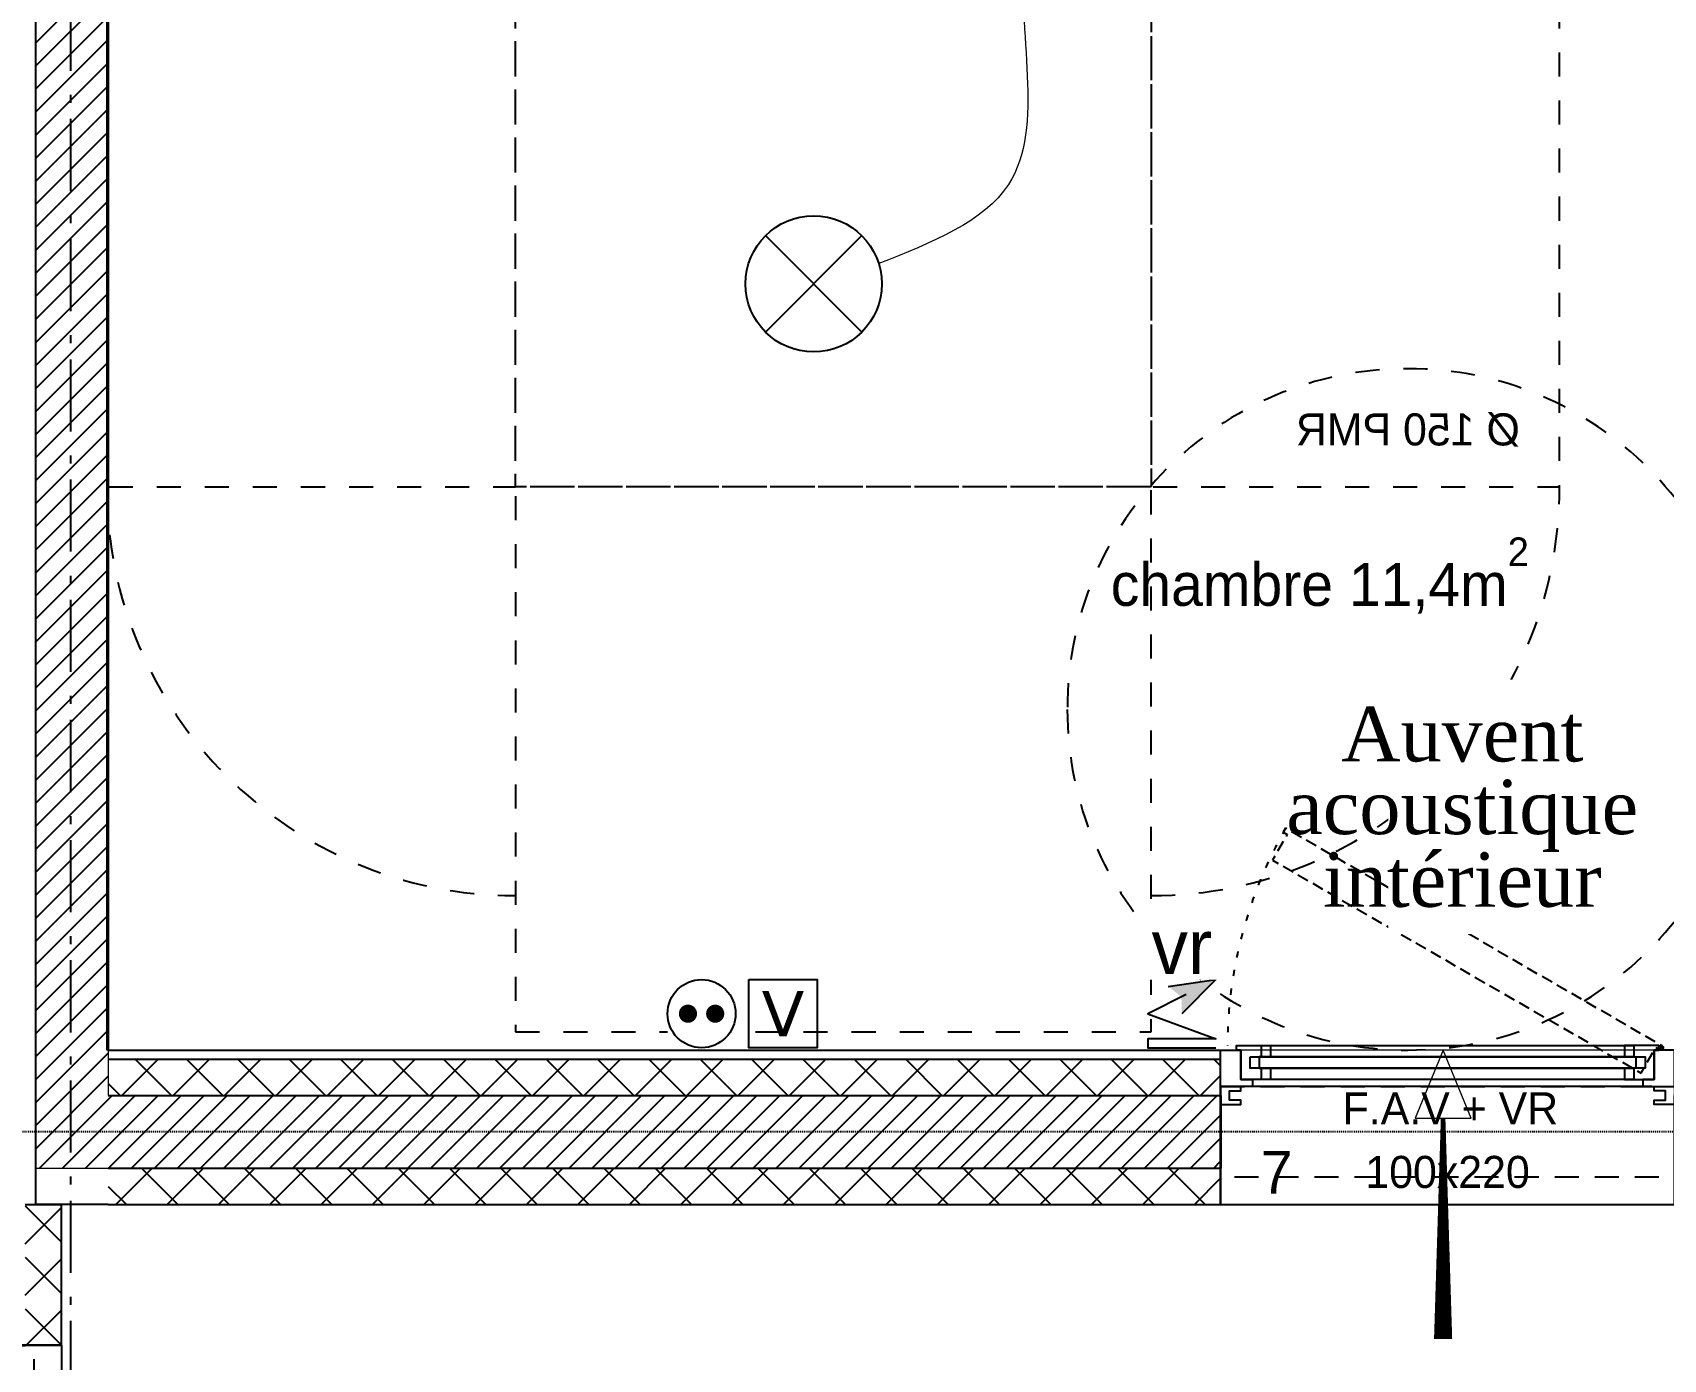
# Model space of a CAD drawing. Header units: centimetres. Extents: x 2191 to 12545, y -680 to 18662.
# Drawn here: x 9812.1 to 10171.3, y 3483.3 to 3775.4 of the extents above; entities that cross this region are included whole.
import ezdxf

# ---------------------------------------------------------------- set-up
doc = ezdxf.new("R2010")
doc.units = ezdxf.units.CM
for name, pattern in [('Style de ligne -1', [0.41664, 0.20828, -0.20836]), ('Style de ligne -14', [0.147638, 0.098425, -0.049213]), ('Style de ligne -17', [0.347222, 0.20828, -0.138942]), ('Style de ligne -18', [0.164042, 0.054681, -0.109361]), ('Style de ligne -5', [0.20828, 0.069425, -0.138855]), ('Style de ligne -6', [1.04164, 0.625, -0.20828, 0.06943, -0.13893]), ('VW-01', [0.41656, 0.20828, -0.20828])]:
    doc.linetypes.add(name, pattern=pattern)
for name, color, linetype in [('B Aménagement intérieur', 252, 'Continuous'), ('B GÈnÈral_Hatch', 252, 'Continuous'), ('B Général', 252, 'Continuous'), ('C ANNOTATIONS-axes horizontaux', 252, 'Style de ligne -1'), ('C ANNOTATIONS-niveaux', 252, 'Continuous'), ('C ANNOTATIONS-PMR', 252, 'Style de ligne -5'), ('C ANNOTATIONS-prestations', 252, 'Continuous'), ('C ANNOTATIONS-texte', 252, 'Continuous'), ('D SURFACES-shab', 252, 'Continuous'), ('prlm-VMC', 93, 'Continuous')]:
    doc.layers.add(name, color=color, linetype=linetype)
doc.layers.add('prlm-ELEC-CFA', color=1, linetype='Continuous', lineweight=25)
doc.layers.add('prlm-ELEC-CFO', color=1, linetype='Continuous', lineweight=25)
doc.styles.add('Eurostile', font='Eurosti.TTF')
doc.styles.add('Eurostile (bold)', font='Eurostib.TTF')
doc.styles.add('Eurostile (italic)', font='Eurostib.TTF')
doc.styles.add('prlm-elec-cfo', font='comic.ttf', dxfattribs={"height": 12})
doc.styles.add('prlm-vmc', font='pala.ttf', dxfattribs={"height": 14})
doc.styles.get("Standard").update_dxf_attribs({"font": 'isocp.shx', "height": 15})
pattern_1 = [(-45, (0, 0), (5.656854, 5.656854), []), (45, (0, 0), (5.656854, -5.656854), [])]
pattern_2 = [(45, (0, 0), (2.4253472, -2.6458333), [])]

# ---------------------------------------------------------------- blocks, each defined once
blk = doc.blocks.new('B 70.Groupe-3-1')
at = {"layer": 'B Général', "linetype": 'VW-01', "ltscale": 25.4}
blk.add_line((70, -114.99), (-70, -80.35), dxfattribs=at)
at = {"layer": 'B Général', "linetype": 'VW-01', "ltscale": 25.4, "flags": 128}
for points in [[(-70, 35), (70, 35), (70, -155), (-70, -155)], [(-70, -114.99), (70, -114.99), (70, -155), (-70, -155)]]:
    blk.add_lwpolyline(points, close=True, dxfattribs=at)
blk = doc.blocks.new('B 70.Lit 140.190_PMR 2')
at = {"layer": 'B Général', "linetype": 'VW-01', "ltscale": 25.4, "flags": 128}
for points in [[(70, 155), (-70, 155), (-70, 35), (70, 35)], [(-70, -155), (-70, 35), (-160, 35), (-160, -155)], [(160, -155), (160, 35), (70, 35), (70, -155)]]:
    blk.add_lwpolyline(points, close=True, dxfattribs=at)
at = {"layer": 'B Général', "linetype": 'VW-01', "ltscale": 25.4}
for centre, start, end in [((-70, 35), 90, 180), ((70, 35), 0, 90)]:
    blk.add_arc(centre, 90, start, end, dxfattribs=at)
at = {"layer": 'B Général'}
blk.add_blockref('B 70.Groupe-3-1', (0, 0), dxfattribs=at)
blk = doc.blocks.new('B 70.Rond 150_PMR')
at = {"layer": 'B Général', "linetype": 'VW-01', "ltscale": 25.4}
blk.add_circle((0, 0), 75, dxfattribs=at)
at = {"layer": 'B Général', "insert": (-61.5, 0), "char_height": 7.059, "attachment_point": 5, "rotation": 90, "line_spacing_factor": 0.894142, "style": 'Eurostile (italic)'}
blk.add_mtext('Ø 150 PMR', dxfattribs=at)
blk = doc.blocks.new('B 70.T2 S307 (2D)')
at = {"layer": 'D SURFACES-shab', "lineweight": 18, "flags": 128}
blk.add_lwpolyline([(-361.57, 291.52), (-361.57, -22.48), (-0.43, -22.48), (-0.43, 34.39), (-0.43, 34.39), (-0.43, 291.52)], close=True, dxfattribs=at)
at = {"layer": 'B Général', "xscale": -1}
blk.add_blockref('B 70.Lit 140.190_PMR 2', (-201.57, 132.52), dxfattribs=at)
at = {"layer": 'C ANNOTATIONS-PMR', "ltscale": 25.4, "rotation": 90}
blk.add_blockref('B 70.Rond 150_PMR', (-75, 216.52), dxfattribs=at)
blk = doc.blocks.new('B 70.F 100x220 (all. vitrée fixe) + VR')
at = {"layer": 'B Général'}
blk.add_line((45, 9), (-45, 9), dxfattribs=at)
at = {"layer": 'B Général', "linetype": 'Continuous', "lineweight": 35}
for p, q in [((-50, 7), (-50, -9)), ((50, 7), (50, -9))]:
    blk.add_line(p, q, dxfattribs=at)
at = {"layer": 'B Général', "linetype": 'Style de ligne -14', "ltscale": 25.4, "flags": 128}
blk.add_lwpolyline([(-35.69, 65.82), (-36.19, 64.95), (-35.32, 64.45), (-38.57, 58.82), (42.63, 11.94), (45.88, 17.57), (46.75, 17.07), (47.25, 17.93)], close=True, dxfattribs=at)
at = {"layer": 'B Général', "linetype": 'Continuous', "flags": 128}
for points in [[(-39, 15.5), (-41.5, 15.5), (-41.5, 13), (-39, 13), (-39, 10.5), (-45.5, 10.5), (-45.5, 17), (-46.5, 17), (-46.5, 18), (-39, 18)], [(39, 15.5), (41.5, 15.5), (41.5, 13), (39, 13), (39, 10.5), (45.5, 10.5), (45.5, 17), (46.5, 17), (46.5, 18), (39, 18)]]:
    blk.add_lwpolyline(points, close=True, dxfattribs=at)
at = {"layer": 'B Général', "flags": 128}
for points in [[(-41, 18), (41, 18), (41, 15.5), (-41, 15.5)], [(-43, 10.5), (-43, 9), (-50, 9), (-50, 17), (-45.5, 17), (-45.5, 10.5)], [(-43.5, 15.5), (43.5, 15.5), (43.5, 13), (-43.5, 13)], [(43, 10.5), (43, 9), (50, 9), (50, 17), (45.5, 17), (45.5, 10.5)], [(-41, 13), (41, 13), (41, 10.5), (-41, 10.5)], [(-50, 9), (-50, 5), (-45.5, 5), (-45.5, 6), (-48, 6), (-48, 8), (-45.5, 8), (-45.5, 9)], [(50, 9), (50, 5), (45.5, 5), (45.5, 6), (48, 6), (48, 8), (45.5, 8), (45.5, 9)]]:
    blk.add_lwpolyline(points, close=True, dxfattribs=at)
at = {"layer": 'B Général', "linetype": 'Style de ligne -17', "ltscale": 25.4, "flags": 128}
blk.add_lwpolyline([(-50, 9), (50, 9), (50, -11), (-50, -11)], close=True, dxfattribs=at)
at = {"layer": 'B Général', "flags": 128}
blk.add_lwpolyline([(-50, -9), (-50, -17), (50, -17), (50, -9)], dxfattribs=at)
at = {"layer": 'B Général'}
blk.add_circle((47, 17.5), 0.5, dxfattribs=at)
at = {"layer": 'B Général', "linetype": 'Style de ligne -18', "ltscale": 25.4}
blk.add_arc((49, 17.5), 97.5, 150.2938, 179.7062, dxfattribs=at)
at = {"layer": 'B Général', "insert": (-23.11, 7.7), "char_height": 7.059, "attachment_point": 1, "line_spacing_factor": 0.894142, "style": 'Eurostile'}
blk.add_mtext('F.A.V + VR', dxfattribs=at)
at = {"layer": 'C ANNOTATIONS-prestations', "insert": (-41.15, -5.19), "char_height": 9.41, "attachment_point": 1, "rotation": 360, "line_spacing_factor": 0.894142, "style": 'Eurostile (bold)'}
blk.add_mtext('7', dxfattribs=at)
at = {"layer": 'C ANNOTATIONS-prestations', "insert": (0, -6.3), "char_height": 7.059, "width": 100, "attachment_point": 2, "rotation": 360, "line_spacing_factor": 0.894142, "style": 'Eurostile'}
blk.add_mtext('100x220', dxfattribs=at)
blk = doc.blocks.new('xi.EA')
at = {"layer": 'prlm-VMC', "color": 0, "linetype": 'ByBlock', "lineweight": 5, "flags": 128}
blk.add_lwpolyline([(-6.17, -15), (6.17, -15), (0, 0)], close=True, dxfattribs=at)
at = {"layer": 'prlm-VMC', "color": 0, "linetype": 'ByBlock', "lineweight": -2, "flags": 128}
blk.add_lwpolyline([(0, -15, 1, 4, 0), (0, -63.63, 1, 1, 0)], format="xyseb", dxfattribs=at)
at = {"layer": 'prlm-VMC', "color": 0, "linetype": 'ByBlock', "lineweight": 5}
blk.add_solid([(0, 0), (6.17, -15), (-6.17, -15), (0, 0)], dxfattribs=at)
blk = doc.blocks.new('xi.PTCE')
at = {"layer": 'prlm-ELEC-CFO', "color": 0}
for points in [[(-10.61, 10.61), (10.61, -10.61)], [(10.61, 10.61), (-10.61, -10.61)]]:
    blk.add_lwpolyline(points, dxfattribs=at)
at = {"layer": 'prlm-ELEC-CFO', "color": 0, "linetype": 'ByBlock'}
blk.add_circle((0, 0), 15, dxfattribs=at)
blk = doc.blocks.new('xi.PC')
at = {"color": 0, "lineweight": 5}
blk.add_wipeout([(-7.5, -7.5), (7.5, -7.5), (7.5, 7.5), (-7.5, 7.5)], dxfattribs=at).dxf.layer = 'prlm-ELEC-CFO'
at = {"layer": 'prlm-ELEC-CFO', "color": 0, "linetype": 'ByBlock', "lineweight": 5, "const_width": 2}
for points in [[(-4, 0, 1), (-2, 0, 1)], [(2, 0, 1), (4, 0, 1)]]:
    blk.add_lwpolyline(points, format="xyb", close=True, dxfattribs=at)
at = {"layer": 'prlm-ELEC-CFO', "color": 0, "linetype": 'ByBlock', "lineweight": -2}
blk.add_circle((0, 0), 7.5, dxfattribs=at)
blk = doc.blocks.new('xi.TV')
at = {"layer": 'prlm-ELEC-CFA', "color": 0, "linetype": 'ByBlock', "lineweight": -2, "flags": 128}
blk.add_lwpolyline([(-7.5, 7.5), (7.5, 7.5), (7.5, -7.5), (-7.5, -7.5)], close=True, dxfattribs=at)
at = {"layer": 'prlm-ELEC-CFA', "color": 0, "linetype": 'ByBlock', "insert": (0, 0), "char_height": 10, "width": 11.36, "attachment_point": 5}
blk.add_mtext('{\\fVerdana|b0|i0|c0|p34;V}', dxfattribs=at)
blk = doc.blocks.new('xi.VR')
at = {"layer": 'prlm-ELEC-CFO', "lineweight": 5}
blk.add_hatch(color=0, dxfattribs=at).paths.add_polyline_path([(-3, 6), (-0.1, 3.7), (0, 0), (7.5, 7.5)])
at = {"layer": 'prlm-ELEC-CFO', "color": 0}
for points in [[(-3, 6), (7.5, 7.5), (0, 0)], [(0.95, 4.23), (-7.5, 0), (7.5, -5.5), (-7.5, -5.5), (-7.5, -7.5), (7.5, -7.5)]]:
    blk.add_lwpolyline(points, dxfattribs=at)

msp = doc.modelspace()

# ---------------------------------------------------------------- hatches: boundary and pattern name
at = {"layer": 'B GÈnÈral_Hatch', "linetype": 'Continuous'}
h = msp.add_hatch(dxfattribs=at)
h.set_pattern_fill('50_BETON', color=256, style=0, pattern_type=2)
h.set_pattern_definition(pattern_2)
h.paths.add_polyline_path([(9812.8, 3525.39), (9828.8, 3541.39), (9828.8, 4134.41), (9812.8, 4152.41)])
h = msp.add_hatch(dxfattribs=at)
h.set_pattern_fill('02_ISOLANT', color=256, angle=-90, style=0, pattern_type=2)
h.set_pattern_definition(pattern_1)
h.paths.add_polyline_path([(10073.8, 3549.39), (9828.8, 3549.39), (9828.8, 3541.39), (10073.8, 3541.39)])
h = msp.add_hatch(dxfattribs=at)
h.set_pattern_fill('50_BETON', color=256, style=0, pattern_type=2)
h.set_pattern_definition(pattern_2)
h.paths.add_polyline_path([(10073.8, 3541.39), (9828.8, 3541.39), (9812.8, 3525.39), (10073.8, 3525.39)])
h = msp.add_hatch(dxfattribs=at)
h.set_pattern_fill('02_ISOLANT', color=256, angle=-90, style=0, pattern_type=2)
h.set_pattern_definition(pattern_1)
h.paths.add_polyline_path([(10073.8, 3525.39), (9828.8, 3525.39), (9828.8, 3517.39), (10073.8, 3517.39)])
h = msp.add_hatch(dxfattribs=at)
h.set_pattern_fill('02_ISOLANT', color=256, angle=90, style=0, pattern_type=2)
h.set_pattern_definition([(135, (0, 0), (-5.656854, -5.656854), []), (225, (0, 0), (-5.656854, 5.656854), [])])
h.paths.add_polyline_path([(9810.48, 3486.39), (9818.48, 3486.39), (9818.48, 3517.39), (9810.48, 3517.39)])

# ---------------------------------------------------------------- linework, layer by layer
at = {"layer": 'B Général', "linetype": 'Continuous', "lineweight": 18}
for p, q in [((9812.8, 4152.41), (9812.8, 3525.39)), ((9828.8, 4134.41), (9828.8, 3551.39)), ((9828.8, 3551.39), (9828.8, 3541.39)), ((9828.8, 3541.39), (10073.8, 3541.39)), ((9812.8, 3525.39), (9828.8, 3525.39)), ((9828.8, 3525.39), (10073.8, 3525.39))]:
    msp.add_line(p, q, dxfattribs=at)
at = {"layer": 'B Général', "linetype": 'Continuous'}
for p, q in [((9812.8, 4152.41), (9812.8, 3525.39)), ((9828.8, 4134.41), (9828.8, 3551.39)), ((9828.8, 3551.39), (10073.8, 3551.39)), ((9828.8, 3551.39), (10073.8, 3551.39)), ((9828.8, 3549.39), (10073.8, 3549.39)), ((9828.8, 3549.39), (10073.8, 3549.39)), ((10073.8, 3517.39), (10073.8, 3551.39)), ((9828.8, 3541.39), (10073.8, 3541.39)), ((9812.8, 3525.39), (9812.8, 3517.39)), ((9828.8, 3525.39), (10073.8, 3525.39)), ((9810.48, 3517.39), (9818.48, 3517.39)), ((9828.8, 3517.39), (9812.8, 3517.39)), ((9818.48, 3486.39), (9818.48, 3517.39)), ((9818.48, 3486.39), (9818.48, 3517.39)), ((9828.8, 3517.39), (10073.8, 3517.39)), ((9828.8, 3517.39), (10073.8, 3517.39)), ((9818.48, 3486.39), (9784.48, 3486.39))]:
    msp.add_line(p, q, dxfattribs=at)
at = {"layer": 'C ANNOTATIONS-axes horizontaux'}
msp.add_line((12370.81, 3533.39), (2960.81, 3533.39), dxfattribs=at)
msp.add_line((12370.81, 3533.39), (2960.81, 3533.39), dxfattribs=at)
at = {"layer": 'C ANNOTATIONS-niveaux', "linetype": 'Style de ligne -6', "ltscale": 25.4, "flags": 128}
msp.add_lwpolyline([(9877.41, 5820.39), (9877.41, 5736.89), (9820.48, 5687.89), (9820.48, 3085.39)], dxfattribs=at)
msp.add_lwpolyline([(9877.41, 5820.39), (9877.41, 5736.89), (9820.48, 5687.89), (9820.48, 3085.39)], dxfattribs=at)
at = {"layer": 'prlm-ELEC-CFO', "lineweight": 13}
msp.add_spline([(10071.35, 3851.51), (10030.66, 3793.31), (10027.09, 3741.94), (9998.51, 3724.5)], degree=3, dxfattribs=at)

# ---------------------------------------------------------------- block references
at = {"layer": 'B Aménagement intérieur', "xscale": -1, "rotation": 180}
msp.add_blockref('B 70.T2 S307 (2D)', (10190.05, 3842.9), dxfattribs=at)
at = {"layer": 'B Général'}
msp.add_blockref('B 70.F 100x220 (all. vitrée fixe) + VR', (10123.8, 3534.39), dxfattribs=at)
at = {"layer": 'B Général', "xscale": -1, "rotation": 90}
msp.add_blockref('B 70.F 100x220 (all. vitrée fixe) + VR', (9801.48, 3436.39), dxfattribs=at)
at = {"layer": 'prlm-ELEC-CFA'}
msp.add_blockref('xi.TV', (9977.42, 3559.39), dxfattribs=at)
at = {"layer": 'prlm-ELEC-CFO'}
for name, p in [('xi.PTCE', (9984.18, 3720.05)), ('xi.VR', (10065.28, 3559.39))]:
    msp.add_blockref(name, p, dxfattribs=at)
at = {"layer": 'prlm-VMC', "rotation": 359.9999998445234}
msp.add_blockref('xi.EA', (10122.82, 3551.39), dxfattribs=at)

# ---------------------------------------------------------------- texts
at = {"layer": 'C ANNOTATIONS-texte', "insert": (10049.61, 3664.23), "char_height": 9.412, "width": 114.3747, "attachment_point": 1, "line_spacing_factor": 0.894142, "style": 'Eurostile'}
msp.add_mtext('chambre 11,4m{\\H0.6667x;\\S2^ ;}', dxfattribs=at)

# ---------------------------------------------------------------- next in the draw order: block references
at = {"layer": 'prlm-ELEC-CFO'}
msp.add_blockref('xi.PC', (9959.49, 3559.39), dxfattribs=at)

# ---------------------------------------------------------------- next in the draw order: texts
at = {"layer": 'prlm-ELEC-CFO', "lineweight": 20, "insert": (10065.28, 3574.11), "char_height": 12, "attachment_point": 5, "line_spacing_factor": 0.8, "style": 'prlm-elec-cfo', "bg_fill": 3, "box_fill_scale": 1.1, "bg_fill_color": 256, "bg_fill_transparency": 0}
msp.add_mtext('vr', dxfattribs=at)
at = {"layer": 'prlm-VMC', "insert": (10127.03, 3604.83), "char_height": 12, "width": 20.51, "attachment_point": 5, "line_spacing_factor": 0.8, "style": 'prlm-vmc', "bg_fill": 2}
msp.add_mtext('Auvent acoustique intérieur', dxfattribs=at)

doc.saveas('drawing.dxf')
